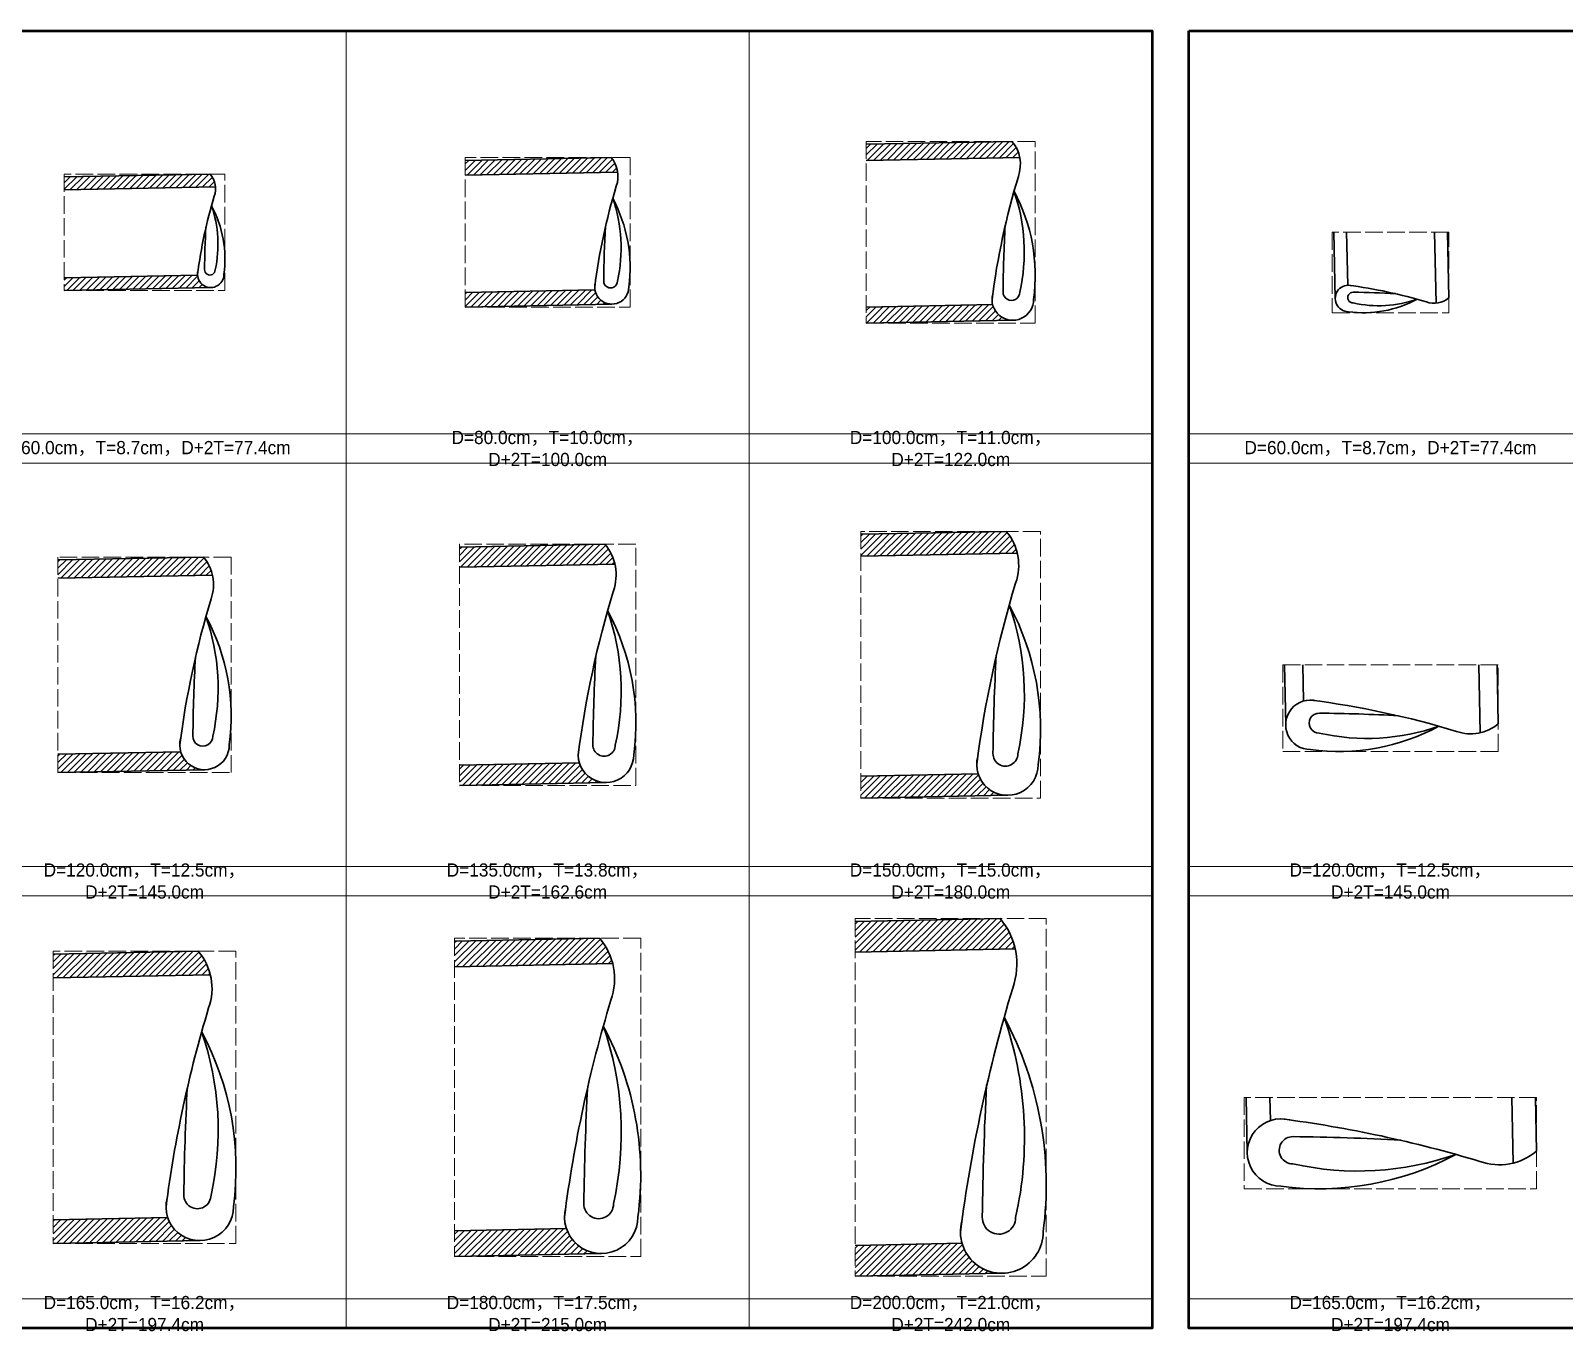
# Model space of a CAD drawing. Extents: x -7340 to 3675, y -3342 to 777.
# Drawn here: x 1210 to 2256, y -2484 to -1597 of the extents above; entities that cross this region are included whole.
import ezdxf

# ---------------------------------------------------------------- set-up
doc = ezdxf.new("R2010")
doc.units = 0
doc.header["$MEASUREMENT"] = 0
doc.linetypes.add('ACAD_ISO02W100', pattern=[15, 12, -3])
doc.layers.add('一、3.基本-變更', color=1, linetype='Continuous', lineweight=50)
doc.layers.add('二、6.繪圖-其他施作項目', color=35, linetype='Continuous', lineweight=30)
doc.layers.add('一、4.基本-隱藏', color=9, linetype='ACAD_ISO02W100', lineweight=20, plot=False)
doc.layers.add('三、3.文字-註解文字', color=2, linetype='Continuous')
doc.styles.add('註解文字', font='MS PGothic.ttf', dxfattribs={"height": 3})
pattern_1 = [(45, (-980.7638, -374.215), (-2.2097087, 2.2097087), [])]
pattern_2 = [(45, (-3025.9566, -3168.5707), (-2.2097087, 2.2097087), [])]

msp = doc.modelspace()

# ---------------------------------------------------------------- hatches: boundary and pattern name
at = {"layer": '一、4.基本-隱藏'}
h = msp.add_hatch(dxfattribs=at)
h.set_pattern_fill('ANSI31', color=256, scale=100)
h.paths.add_polyline_path([(1791.861, -2153.877, 1), (1801.861, -2153.877, 1)])
at = {"layer": '二、6.繪圖-其他施作項目'}
h = msp.add_hatch(dxfattribs=at)
h.set_pattern_fill('ANSI31', color=256, scale=25)
h.set_pattern_definition(pattern_2)
h.paths.add_polyline_path([(1779.853, -1674.481), (1779.853, -1685.484), (1884.543, -1683.39, 0.12688153), (1879.22, -1672.494)])
h.paths.add_polyline_path([(1880.421, -1794.495, -0.35464601), (1866.078, -1783.779), (1779.853, -1785.504), (1779.853, -1796.506)])
at = {"layer": '二、6.繪圖-其他施作項目', "linetype": 'ACAD_ISO02W100', "ltscale": 0.25}
h = msp.add_hatch(dxfattribs=at)
h.set_pattern_fill('ANSI31', color=256, scale=25)
h.set_pattern_definition(pattern_1)
h.paths.add_polyline_path([(1506.23, -1685.485), (1506.23, -1695.487), (1610.255, -1693.407, 0.13946475), (1605.736, -1683.495)])
h.paths.add_polyline_path([(1506.23, -1775.503), (1506.23, -1785.505), (1606.696, -1783.496, -0.37894772), (1594.733, -1773.733)])
h = msp.add_hatch(dxfattribs=at)
h.set_pattern_fill('ANSI31', color=256, scale=25)
h.set_pattern_definition(pattern_1)
h.paths.add_polyline_path([(1335.876, -1703.419, 0.15527663), (1332.266, -1694.802), (1232.648, -1696.782), (1232.648, -1705.484)])
h.paths.add_polyline_path([(1333.008, -1772.19, -0.40988685), (1323.646, -1763.676), (1232.648, -1765.496), (1232.648, -1774.198)])
at = {"layer": '二、6.繪圖-其他施作項目'}
h = msp.add_hatch(dxfattribs=at)
h.set_pattern_fill('ANSI31', color=256, scale=25)
h.set_pattern_definition(pattern_2)
h.paths.add_polyline_path([(1776.214, -1940.473), (1776.214, -1955.476), (1882.875, -1953.343, 0.11784888), (1875.328, -1938.491)])
h.paths.add_polyline_path([(1876.214, -2118.509, -0.32649335), (1856.234, -2103.906), (1776.214, -2105.506), (1776.214, -2120.509)])
h = msp.add_hatch(dxfattribs=at)
h.set_pattern_fill('ANSI31', color=256, scale=25)
h.set_pattern_definition(pattern_2)
h.paths.add_polyline_path([(1228.412, -1957.978), (1228.412, -1970.48), (1333.86, -1968.371, 0.12176698), (1327.652, -1955.993)])
h.paths.add_polyline_path([(1228.412, -2090.504), (1228.412, -2103.007), (1329.087, -2100.993, -0.34483168), (1312.196, -2088.829)])
h = msp.add_hatch(dxfattribs=at)
h.set_pattern_fill('ANSI31', color=256, scale=25)
h.set_pattern_definition(pattern_2)
h.paths.add_polyline_path([(1601.495, -1947.192), (1502.306, -1949.176), (1502.306, -1962.978), (1608.378, -1960.857, 0.11988485)])
h.paths.add_polyline_path([(1584.181, -2096.368), (1502.306, -2098.005), (1502.306, -2111.808), (1602.306, -2109.808, -0.33031381)])
h = msp.add_hatch(dxfattribs=at)
h.set_pattern_fill('ANSI31', color=256, scale=25)
h.set_pattern_definition(pattern_2)
h.paths.add_polyline_path([(1871.125, -2202.488), (1772.327, -2204.464), (1772.327, -2225.468), (1881.471, -2223.285, 0.12235743)])
h.paths.add_polyline_path([(1845.216, -2424.05), (1772.327, -2425.508), (1772.327, -2446.512), (1872.327, -2444.512, -0.33501945)])
h = msp.add_hatch(dxfattribs=at)
h.set_pattern_fill('ANSI31', color=256, scale=25)
h.set_pattern_definition(pattern_2)
h.paths.add_polyline_path([(1499.021, -2217.968), (1499.021, -2235.471), (1606.869, -2233.314, 0.1153651), (1597.945, -2215.989)])
h.paths.add_polyline_path([(1499.021, -2415.507), (1499.021, -2433.011), (1600.022, -2430.991, -0.33277667), (1575.293, -2413.982)])
h = msp.add_hatch(dxfattribs=at)
h.set_pattern_fill('ANSI31', color=256, scale=25)
h.set_pattern_definition(pattern_2)
h.paths.add_polyline_path([(1225.127, -2226.77), (1225.127, -2242.973), (1332.354, -2240.829, 0.11634553), (1324.101, -2224.791)])
h.paths.add_polyline_path([(1225.127, -2408.006), (1225.127, -2424.209), (1325.127, -2422.209, -0.3234214), (1303.302, -2406.443)])

# ---------------------------------------------------------------- linework, layer by layer
at = {"layer": '一、3.基本-變更'}
for points in [[(1150, -1597), (1975, -1597), (1975, -2482), (1150, -2482)], [(2000, -1597), (2825, -1597), (2825, -2482), (2000, -2482)]]:
    msp.add_lwpolyline(points, close=True, dxfattribs=at)
at = {"layer": '一、4.基本-隱藏', "linetype": 'Continuous'}
for points in [[(1150, -1597), (1425, -1597), (1425, -1872), (1150, -1872)], [(1425, -1597), (1700, -1597), (1700, -1872), (1425, -1872)], [(1700, -1597), (1975, -1597), (1975, -1872), (1700, -1872)], [(2000, -1597), (2275, -1597), (2275, -1872), (2000, -1872)], [(1150, -1872), (1425, -1872), (1425, -1892), (1150, -1892)], [(1425, -1872), (1700, -1872), (1700, -1892), (1425, -1892)], [(1700, -1872), (1975, -1872), (1975, -1892), (1700, -1892)], [(2000, -1872), (2275, -1872), (2275, -1892), (2000, -1892)], [(1150, -1892), (1425, -1892), (1425, -2167), (1150, -2167)], [(1425, -1892), (1700, -1892), (1700, -2167), (1425, -2167)], [(1700, -1892), (1975, -1892), (1975, -2167), (1700, -2167)], [(2000, -1892), (2275, -1892), (2275, -2167), (2000, -2167)], [(1150, -2167), (1425, -2167), (1425, -2187), (1150, -2187)], [(1425, -2167), (1700, -2167), (1700, -2187), (1425, -2187)], [(1700, -2167), (1975, -2167), (1975, -2187), (1700, -2187)], [(2000, -2167), (2275, -2167), (2275, -2187), (2000, -2187)], [(1150, -2187), (1425, -2187), (1425, -2462), (1150, -2462)], [(1425, -2187), (1700, -2187), (1700, -2462), (1425, -2462)], [(1700, -2187), (1975, -2187), (1975, -2462), (1700, -2462)], [(2000, -2187), (2275, -2187), (2275, -2462), (2000, -2462)], [(1150, -2462), (1425, -2462), (1425, -2482), (1150, -2482)], [(1425, -2462), (1700, -2462), (1700, -2482), (1425, -2482)], [(1700, -2462), (1975, -2462), (1975, -2482), (1700, -2482)], [(2000, -2462), (2275, -2462), (2275, -2482), (2000, -2482)]]:
    msp.add_lwpolyline(points, close=True, dxfattribs=at)
at = {"layer": '一、4.基本-隱藏'}
for points in [[(1779.853, -1796.506), (1895.147, -1796.506), (1895.147, -1672.494), (1779.853, -1672.494)], [(1506.23, -1785.505), (1618.77, -1785.505), (1618.77, -1683.495), (1506.23, -1683.495)], [(1232.648, -1774.198), (1342.352, -1774.198), (1342.352, -1694.802), (1232.648, -1694.802)], [(2097.802, -1734.5), (2097.802, -1789.352), (2177.198, -1789.352), (2177.198, -1734.5)], [(1776.214, -2120.509), (1898.786, -2120.509), (1898.786, -1938.491), (1776.214, -1938.491)], [(1228.412, -2103.007), (1346.588, -2103.007), (1346.588, -1955.993), (1228.412, -1955.993)], [(1502.306, -2111.808), (1622.694, -2111.808), (1622.694, -1947.192), (1502.306, -1947.192)], [(2063.993, -2029.5), (2063.993, -2088.588), (2211.007, -2088.588), (2211.007, -2029.5)], [(1772.327, -2446.512), (1902.673, -2446.512), (1902.673, -2202.488), (1772.327, -2202.488)], [(1499.021, -2433.011), (1625.979, -2433.011), (1625.979, -2215.989), (1499.021, -2215.989)], [(1225.127, -2424.209), (1349.873, -2424.209), (1349.873, -2224.791), (1225.127, -2224.791)], [(2037.791, -2324.5), (2037.791, -2386.873), (2237.209, -2386.873), (2237.209, -2324.5)]]:
    msp.add_lwpolyline(points, close=True, dxfattribs=at)
at = {"layer": '二、6.繪圖-其他施作項目'}
for points in [[(1879.22, -1672.494), (1779.853, -1674.481)], [(1605.736, -1683.495), (1506.23, -1685.485)], [(1884.543, -1683.39), (1779.853, -1685.484)], [(1332.266, -1694.802), (1232.648, -1696.782)], [(1610.255, -1693.407), (1506.23, -1695.487)], [(1335.876, -1703.419), (1232.648, -1705.484)], [(2099.802, -1779.648), (2098.899, -1734.5)], [(2108.324, -1770.646), (2107.601, -1734.5)], [(2168.581, -1782.876), (2167.613, -1734.5)], [(2177.198, -1779.266), (2176.308, -1734.5)], [(1323.646, -1763.676), (1232.648, -1765.496)], [(1332.648, -1772.198), (1232.648, -1774.198)], [(1594.733, -1773.733), (1506.23, -1775.503)], [(1606.23, -1783.505), (1506.23, -1785.505)], [(1866.078, -1783.779), (1779.853, -1785.504)], [(1879.853, -1794.506), (1779.853, -1796.506)], [(1875.328, -1938.491), (1776.214, -1940.473)], [(1327.652, -1955.993), (1228.412, -1957.978)], [(1601.495, -1947.192), (1502.306, -1949.176)], [(1882.875, -1953.343), (1776.214, -1955.476)], [(1608.378, -1960.857), (1502.306, -1962.978)], [(1333.86, -1968.371), (1228.412, -1970.48)], [(2065.993, -2070.412), (2065.175, -2029.5)], [(2078.171, -2054.196), (2077.677, -2029.5)], [(2198.629, -2075.86), (2197.701, -2029.5)], [(2211.007, -2069.652), (2210.204, -2029.5)], [(1312.196, -2088.829), (1228.412, -2090.504)], [(1328.412, -2101.007), (1228.412, -2103.007)], [(1584.181, -2096.368), (1502.306, -2098.005)], [(1602.306, -2109.808), (1502.306, -2111.808)], [(1856.234, -2103.906), (1776.214, -2105.506)], [(1876.214, -2118.509), (1776.214, -2120.509)], [(1871.125, -2202.488), (1772.327, -2204.464)], [(1597.945, -2215.989), (1499.021, -2217.968)], [(1324.101, -2224.791), (1225.127, -2226.77)], [(1881.471, -2223.285), (1772.327, -2225.468)], [(1606.869, -2233.314), (1499.021, -2235.471)], [(1332.354, -2240.829), (1225.127, -2242.973)], [(2039.791, -2362.127), (2039.038, -2324.5)], [(2055.557, -2340.302), (2055.241, -2324.5)], [(2221.171, -2369.354), (2220.274, -2324.5)], [(2237.209, -2361.101), (2236.477, -2324.5)], [(1303.302, -2406.443), (1225.127, -2408.006)], [(1575.293, -2413.982), (1499.021, -2415.507)], [(1325.127, -2422.209), (1225.127, -2424.209)], [(1845.216, -2424.05), (1772.327, -2425.508)], [(1599.021, -2431.011), (1499.021, -2433.011)], [(1872.327, -2444.512), (1772.327, -2446.512)]]:
    msp.add_lwpolyline(points, dxfattribs=at)
for points in [[(1865.645, -1780.298, -0.04168353), (1883.621, -1696.43, 0.26870588), (1879.22, -1672.494, 0.26817239)], [(1594.58, -1771.855, -0.04168353), (1609.319, -1703.09, 0.26817239), (1605.736, -1683.495, 0.26817239)], [(1323.632, -1763.182, -0.04168353), (1335.039, -1709.967, 0.26817239), (1332.266, -1694.802, 0.26817239)], [(1606.904, -1711.356, -0.15784953), (1617.88, -1771.855, -1.14090262), (1594.981, -1768.828)], [(1606.862, -1711.277, -0.13994516), (1610.132, -1767.762, -1.01128166), (1600.735, -1767.656, -0.01061519), (1601.947, -1730.378)], [(1880.675, -1706.511, -0.15784953), (1894.061, -1780.298, -1.14090262), (1866.133, -1776.605)], [(1880.624, -1706.415, -0.13994516), (1884.612, -1775.305, -1.01128166), (1873.151, -1775.177, -0.01061519), (1874.63, -1729.711)], [(1333.17, -1716.363, -0.15784953), (1341.663, -1763.182, -1.14090262), (1323.942, -1760.839)], [(1333.137, -1716.302, -0.13994516), (1335.668, -1760.014, -1.01128166), (1328.396, -1759.933, -0.01061519), (1329.334, -1731.084)], [(2155.637, -1780.17, -0.15784953), (2108.818, -1788.663, -1.14090262), (2111.161, -1770.942)], [(2155.698, -1780.137, -0.13994516), (2111.986, -1782.668, -1.01128166), (2112.067, -1775.396, -0.01061519), (2140.916, -1776.334)], [(2108.818, -1770.632, -0.04168353), (2162.033, -1782.039, 0.26817239), (2177.198, -1779.266, 0.26817239)], [(1855.244, -2097.539, -0.04168353), (1881.775, -1973.76, 0.26814168), (1875.328, -1938.491, 0.26814168)], [(1311.526, -2084.121, -0.04168353), (1332.89, -1984.449, 0.26881262), (1327.652, -1955.993, 0.26817239)], [(1583.364, -2090.867, -0.04168353), (1607.329, -1979.061, 0.26826855), (1601.495, -1947.192, 0.26817239)], [(1329.389, -1996.429, -0.15784953), (1345.298, -2084.121, -1.14090262), (1312.106, -2079.733)], [(1329.328, -1996.315, -0.13994516), (1334.068, -2078.188, -1.01128166), (1320.447, -2078.035, -0.01061519), (1322.204, -2024.002)], [(1603.402, -1992.5, -0.15784953), (1621.247, -2090.867, -1.14090262), (1584.015, -2085.945)], [(1603.333, -1992.372, -0.13994516), (1608.65, -2084.211, -1.01128166), (1593.372, -2084.04, -0.01061519), (1595.343, -2023.429)], [(1877.428, -1988.638, -0.15784953), (1897.184, -2097.539, -1.14090262), (1855.964, -2092.09)], [(1877.352, -1988.496, -0.13994516), (1883.238, -2090.171, -1.01128166), (1866.323, -2089.981, -0.01061519), (1868.505, -2022.879)], [(2170.571, -2071.389, -0.15784953), (2082.879, -2087.298, -1.14090262), (2087.267, -2054.106)], [(2082.879, -2053.526, -0.04168353), (2182.551, -2074.89, 0.26881262), (2211.007, -2069.652, 0.26817239)], [(2170.685, -2071.328, -0.13994516), (2088.812, -2076.068, -1.01128166), (2088.965, -2062.447, -0.01061519), (2142.998, -2064.204)], [(1844.136, -2416.321, -0.04168353), (1879.803, -2249.917, 0.2682405), (1871.125, -2202.488, 0.26817239)], [(1573.976, -2405.966, -0.04168353), (1605.662, -2258.134, 0.26831551), (1597.945, -2215.989, 0.26817239)], [(1302.138, -2399.22, -0.04168353), (1331.223, -2263.521, 0.26871932), (1324.101, -2224.791, 0.26817239)], [(1873.959, -2269.918, -0.15784953), (1900.519, -2416.321, -1.14090262), (1845.105, -2408.995)], [(1873.857, -2269.727, -0.13994516), (1881.77, -2406.415, -1.01128166), (1859.03, -2406.16, -0.01061519), (1861.964, -2315.951)], [(1326.458, -2279.831, -0.15784953), (1348.116, -2399.22, -1.14090262), (1302.928, -2393.246)], [(1326.374, -2279.676, -0.13994516), (1332.828, -2391.142, -1.01128166), (1314.284, -2390.934, -0.01061519), (1316.676, -2317.37)], [(1600.47, -2275.902, -0.15784953), (1624.066, -2405.966, -1.14090262), (1574.836, -2399.458)], [(1600.379, -2275.733, -0.13994516), (1607.41, -2397.166, -1.01128166), (1587.208, -2396.939, -0.01061519), (1589.814, -2316.798)], [(2182.169, -2363.458, -0.15784953), (2062.78, -2385.116, -1.14090262), (2068.754, -2339.928)], [(2062.78, -2339.138, -0.04168353), (2198.479, -2368.223, 0.26871932), (2237.209, -2361.101, 0.26817239)], [(2182.324, -2363.374, -0.13994516), (2070.858, -2369.828, -1.01128166), (2071.066, -2351.284, -0.01061519), (2144.63, -2353.676)]]:
    msp.add_lwpolyline(points, format="xyb", dxfattribs=at)

# ---------------------------------------------------------------- texts
at = {"layer": '三、3.文字-註解文字', "char_height": 9, "attachment_point": 5, "style": '註解文字'}
for s, insert in [('{\\fMS PGothic|b0|i0|c128|p34;D=80.0cm，T=10.0cm，D+2T=}100.0{\\fMS PGothic|b0|i0|c128|p34;cm}', (1562.5, -1882)), ('{\\fMS PGothic|b0|i0|c128|p34;D=}10{\\fMS PGothic|b0|i0|c128|p34;0}.0{\\fMS PGothic|b0|i0|c128|p34;cm，T=}11.0{\\fMS PGothic|b0|i0|c128|p34;cm，D+2T=}122.0{\\fMS PGothic|b0|i0|c128|p34;cm}', (1837.5, -1882)), ('{\\fMS PGothic|b0|i0|c128|p34;D=60}.0{\\fMS PGothic|b0|i0|c128|p34;cm，T=8.7cm，D+2T=77.4cm}', (1287.5, -1882)), ('{\\fMS PGothic|b0|i0|c128|p34;D=60}.0{\\fMS PGothic|b0|i0|c128|p34;cm，T=8.7cm，D+2T=77.4cm}', (2137.5, -1882)), ('{\\fMS PGothic|b0|i0|c128|p34;D=}12{\\fMS PGothic|b0|i0|c128|p34;0}.0{\\fMS PGothic|b0|i0|c128|p34;cm，T=}12.5{\\fMS PGothic|b0|i0|c128|p34;cm，D+2T=}145.0{\\fMS PGothic|b0|i0|c128|p34;cm}', (1287.5, -2177)), ('{\\fMS PGothic|b0|i0|c128|p34;D=}135.0{\\fMS PGothic|b0|i0|c128|p34;cm，T=}13.8{\\fMS PGothic|b0|i0|c128|p34;cm，D+2T=}162.6{\\fMS PGothic|b0|i0|c128|p34;cm}', (1562.5, -2177)), ('{\\fMS PGothic|b0|i0|c128|p34;D=}150.0{\\fMS PGothic|b0|i0|c128|p34;cm，T=}15.0{\\fMS PGothic|b0|i0|c128|p34;cm，D+2T=}180.0{\\fMS PGothic|b0|i0|c128|p34;cm}', (1837.5, -2177)), ('{\\fMS PGothic|b0|i0|c128|p34;D=}12{\\fMS PGothic|b0|i0|c128|p34;0}.0{\\fMS PGothic|b0|i0|c128|p34;cm，T=}12.5{\\fMS PGothic|b0|i0|c128|p34;cm，D+2T=}145.0{\\fMS PGothic|b0|i0|c128|p34;cm}', (2137.5, -2177)), ('{\\fMS PGothic|b0|i0|c128|p34;D=165.0cm，T=}16.2{\\fMS PGothic|b0|i0|c128|p34;cm，D+2T=}19{\\fMS PGothic|b0|i0|c128|p34;7.4cm}', (1287.5, -2472)), ('{\\fMS PGothic|b0|i0|c128|p34;D=180.0cm，T=17.5cm，D+2T=}215.0{\\fMS PGothic|b0|i0|c128|p34;cm}', (1562.5, -2472)), ('{\\fMS PGothic|b0|i0|c128|p34;D=}200.0{\\fMS PGothic|b0|i0|c128|p34;cm，T=}21.0{\\fMS PGothic|b0|i0|c128|p34;cm，D+2T=}242.0{\\fMS PGothic|b0|i0|c128|p34;cm}', (1837.5, -2472)), ('{\\fMS PGothic|b0|i0|c128|p34;D=165.0cm，T=}16.2{\\fMS PGothic|b0|i0|c128|p34;cm，D+2T=}19{\\fMS PGothic|b0|i0|c128|p34;7.4cm}', (2137.5, -2472))]:
    msp.add_mtext_dynamic_manual_height_columns(s, width=195.7125, gutter_width=15, heights=[0], dxfattribs=dict(at, insert=insert))

doc.saveas('drawing.dxf')
